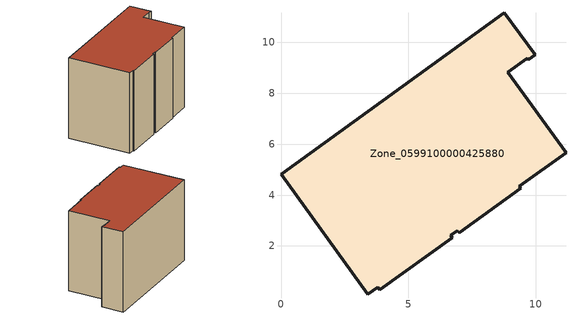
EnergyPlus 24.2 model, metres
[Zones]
Zone_0599100000425880
 floor ground (C_G): 9.41,4.26 7,2.53 6.93,2.6 6.66,2.41 6.72,2.33 3.88,0.29 3.8,0.37 3.41,0.1 0,4.82 8.78,11.16 9.98,9.5 9.72,9.31 9.67,9.37 8.9,8.82 11.19,5.65 9.36,4.34 z0
 wall outside (C_F): 11.19,5.65 8.9,8.82 9.67,9.37 9.72,9.31 9.98,9.5 8.78,11.16 0,4.82 3.41,0.1 3.8,0.37 3.88,0.29 6.72,2.33 6.66,2.41 6.93,2.6 7,2.53 9.41,4.26 9.36,4.34 11.19,5.65 z0:7.52
 roof outside (C_R): 7,2.53 9.41,4.26 9.36,4.34 11.19,5.65 8.9,8.82 9.67,9.37 9.72,9.31 9.98,9.5 8.78,11.16 0,4.82 3.41,0.1 3.8,0.37 3.88,0.29 6.72,2.33 6.66,2.41 6.93,2.6 z7.52
[BUILDING]
Pand.0599100000425880: North Axis=0; Terrain=City; Loads Convergence Tolerance Value=0.04; Temperature Convergence Tolerance Value=0.4; Solar Distribution=FullExterior; Maximum Number of Warmup Days=25; Minimum Number of Warmup Days=1
[Site:Location]
Rotterdam.The.Hague.AP_ZH_NLD Design_Conditions: Latitude=51.96; Longitude=4.45; Time Zone=1; Elevation=-4.5
[SITE:GROUNDTEMPERATURE:BUILDINGSURFACE]
18, 18, 18, 18, 18, 18, 18, 18, 18, 18, 18, 18
[MATERIAL] Thermal Absorptance=0.9; Solar Absorptance=0.7; Visible Absorptance=0.7
Name | Roughness | Thickness | Conductivity | Density | Specific Heat
G.TC.2006-2014 | MediumSmooth | 0.15 | 0.06 | 540 | 1210
F.TC.2006-2014 | Rough | 0.3 | 0.12 | 1920 | 840
R.TC.2006-2014 | MediumRough | 0.2 | 0.08 | 1500 | 1000
[CONSTRUCTION]
C_G: G.TC.2006-2014
C_F: F.TC.2006-2014
C_R: R.TC.2006-2014
[ZONE]
Zone_0599100000425880: Type=1; Multiplier=1; Ceiling Height=Autocalculate; Volume=Autocalculate; Floor Area=autocalculate; Part of Total Floor Area=Yes
[ZONEINFILTRATION:DESIGNFLOWRATE]
Infil_Zone_0599100000425880: Zone or ZoneList or Space or SpaceList=Zone_0599100000425880; Schedule=AlwaysOn; Design Flow Rate Calculation Method=Flow/Area; Flow Rate per Floor Area=0.0015; Constant Term Coefficient=1; Temperature Term Coefficient=0; Velocity Term Coefficient=0; Velocity Squared Term Coefficient=0
[HVACTEMPLATE:ZONE:IDEALLOADSAIRSYSTEM]
Zone_0599100000425880: Maximum Heating Supply Air Temperature=50; Minimum Cooling Supply Air Temperature=13; Maximum Heating Supply Air Humidity Ratio=0.0156; Minimum Cooling Supply Air Humidity Ratio=0.0077; Heating Limit=NoLimit; Cooling Limit=NoLimit; Dehumidification Control Type=ConstantSensibleHeatRatio; Cooling Sensible Heat Ratio=0.7; Dehumidification Setpoint=60; Humidification Control Type=None; Humidification Setpoint=30; Outdoor Air Method=None; Outdoor Air Flow Rate per Person=0.00944; Outdoor Air Flow Rate per Zone Floor Area=0; Outdoor Air Flow Rate per Zone=0; Demand Controlled Ventilation Type=None; Outdoor Air Economizer Type=NoEconomizer; Heat Recovery Type=None; Sensible Heat Recovery Effectiveness=0.7; Latent Heat Recovery Effectiveness=0.65
[ZONECONTROL:THERMOSTAT]
ThermostatControl_Zone_0599100000425880: Zone or ZoneList=Zone_0599100000425880; Control Type Schedule=DualSetpointControlType; Control 1=Thermostat_Zone_0599100000425880; Temperature Difference Between Cutout And Setpoint=0
[THERMOSTATSETPOINT:DUALSETPOINT]
Thermostat_Zone_0599100000425880: Heating Setpoint Temperature Schedule=HeatingSetpoint_Zone_0599100000425880; Cooling Setpoint Temperature Schedule=CoolingSetpoint_Zone_0599100000425880
[SCHEDULE:COMPACT]
HeatingSetpoint_Zone_0599100000425880: Through: 12/31, For: AllDays, Until: 24:00, 21
CoolingSetpoint_Zone_0599100000425880: Through: 12/31, For: AllDays, Until: 24:00, 24
DualSetpointControlType: Through: 12/31, For: AllDays, Until: 24:00, 4
AlwaysOn: Through: 12/31, For: AllDays, Until: 24:00, 1
